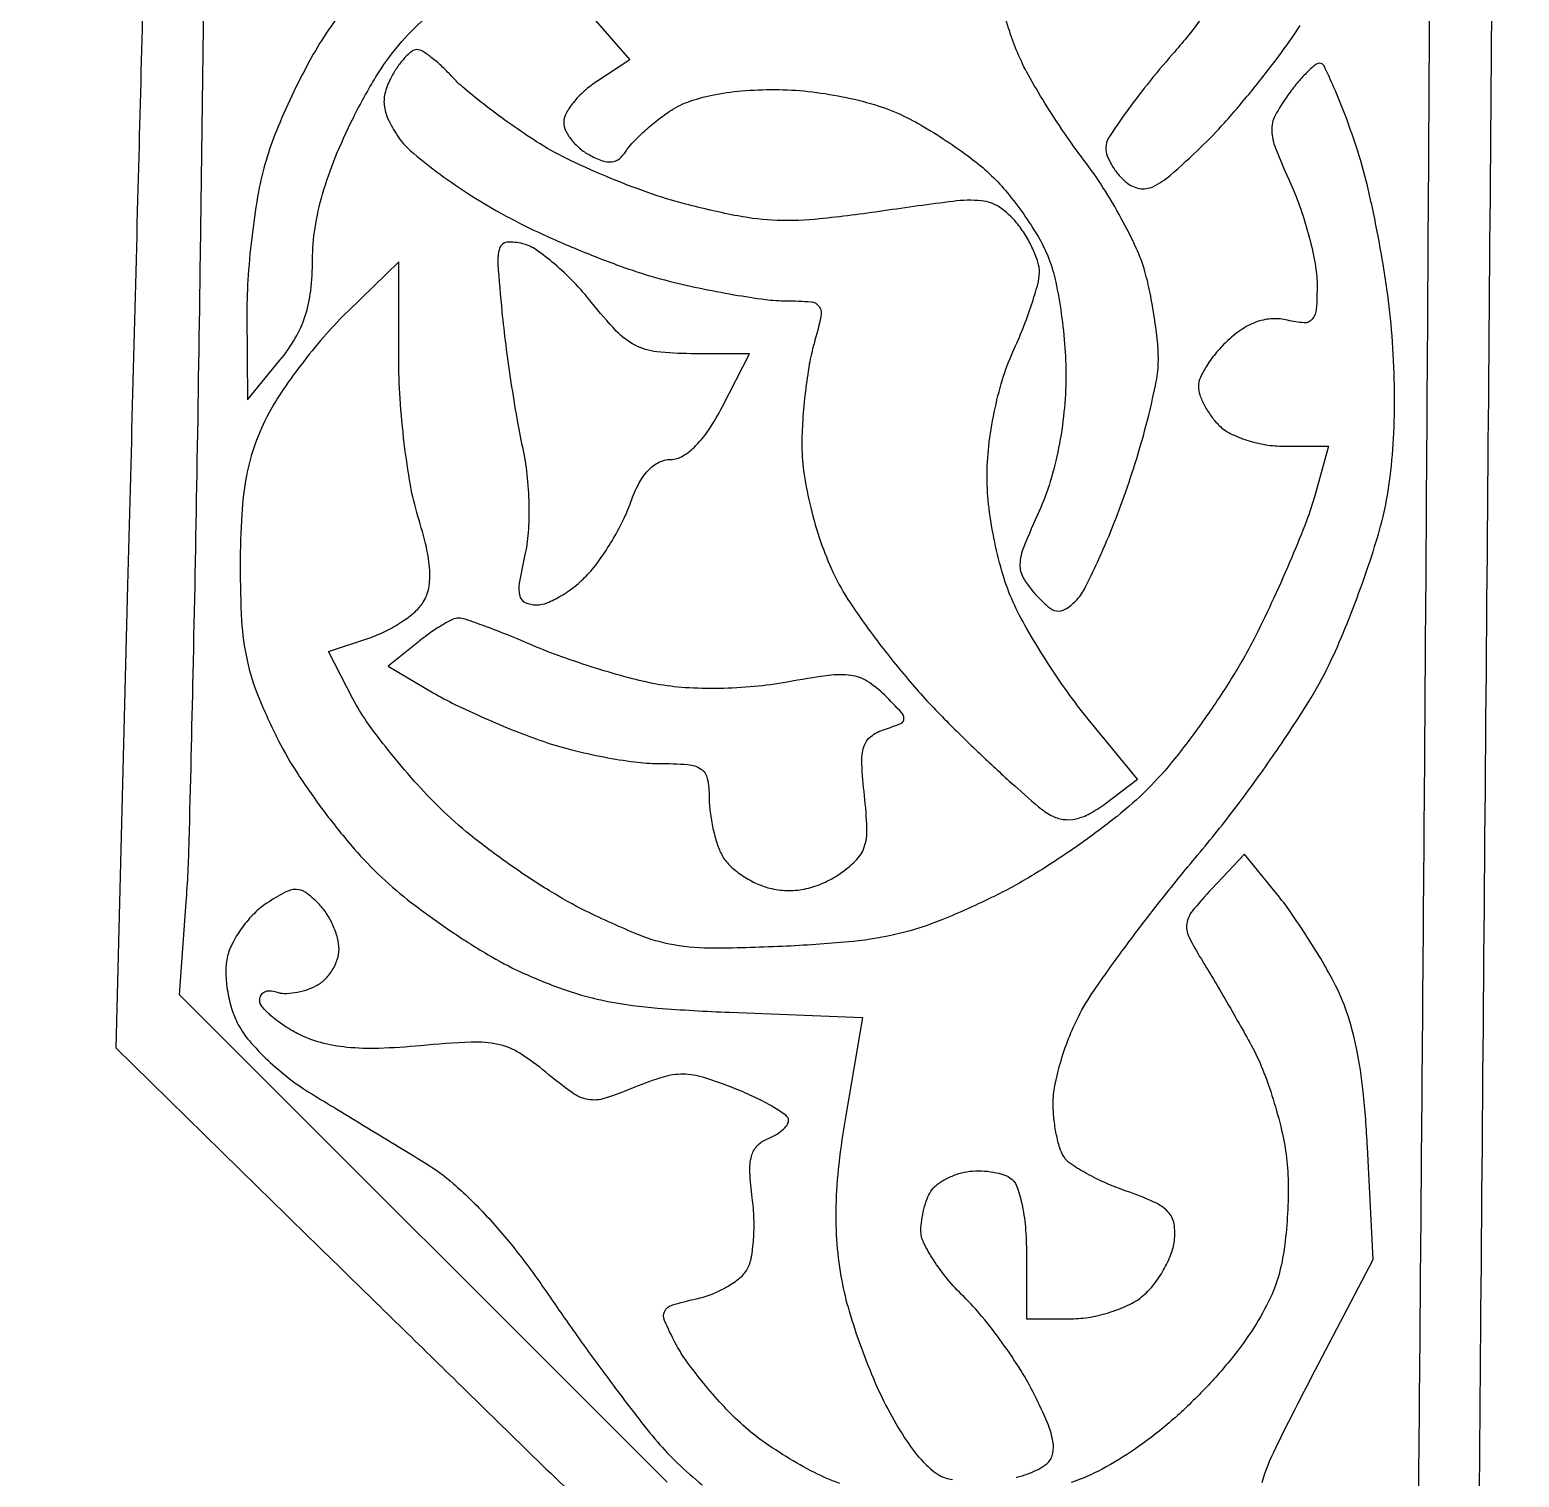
# Model space of a CAD drawing. Extents: x 3.8 to 44, y 2.8 to 44.9.
# Drawn here: x 34.48 to 44.01, y 23.94 to 33.21 of the extents above; entities that cross this region are included whole.
import ezdxf

# ---------------------------------------------------------------- set-up
doc = ezdxf.new("R2010")
doc.units = 0
doc.header["$MEASUREMENT"] = 0

msp = doc.modelspace()

# ---------------------------------------------------------------- linework, layer by layer
for points in [[(26.769741, 44.334821, -0.000003), (28.368792, 44.349802, -0.000078)], [(30.137898, 44.366089, -0.000047), (32.2326, 44.384852, 0.000564), (34.32738, 44.405782, 0.000932), (36.096749, 44.428758, 0.000052), (37.690471, 44.452589, 0.187218), (37.72455, 44.466407, -0.187969), (37.758238, 44.480009, -0.000185), (38.593187, 44.489849, -0.001772), (39.528314, 44.497211, -0.001082), (40.632112, 44.4996), (43.504424, 44.4996), (43.443254, 33.94575, -0.000243), (43.417724, 29.882081, -0.000392), (43.391576, 26.420095, -0.000056), (43.36558, 23.343016, -0.027166)], [(43.732082, 20.6001, 0.000047), (43.770059, 25.005258, 0.000035), (43.811047, 29.851242, 0.000035), (43.848959, 34.409378, 0.000081), (43.87667, 37.83735), (43.932793, 44.9226), (40.599546, 44.908836, 0.001389), (38.931371, 44.897312, 0.000511), (36.576261, 44.872094, 0.000506), (34.003819, 44.839314, 0.000608)], [(30.532747, 39.898256), (35.256941, 35.178559), (35.22119, 33.895929, 0.000328), (35.202555, 33.211249, 0.000087), (35.173769, 32.120279, 0.000089), (35.14148, 30.88, 0.000091), (35.109961, 29.6523), (35.034483, 26.6913), (35.938892, 25.803989, 0.000429), (36.426989, 25.32594, 0.000109), (37.221375, 24.549582, 0.000111), (38.129432, 23.662912, 0.000112), (39.034772, 22.77968)], [(38.562812, 23.91178), (35.441533, 27.0297), (35.484713, 27.6219, 0.011837), (35.503862, 28.011474, 0.000865), (35.529292, 29.083894, 0.001207), (35.554322, 30.363203, 0.000914), (35.575834, 31.7673), (35.623774, 35.3205), (34.764027, 36.2088, 0.002461), (34.238247, 36.746717, 0.000313), (33.099836, 37.898553, 0.000367)], [(38.073957, 33.298519), (38.324081, 33.013644), (38.11244, 32.874971, 0.036962), (38.031455, 32.812903, 0.040264), (37.962969, 32.741205, 0.043958), (37.915412, 32.67081, 0.127253), (37.9008, 32.614326, 0.111139), (37.912758, 32.561193, 0.055568), (37.949176, 32.502293, 0.051179), (38.002493, 32.446982, 0.052568), (38.065483, 32.404217, 0.037528), (38.147688, 32.367864, 0.11072), (38.208657, 32.360462, 0.146255), (38.256786, 32.380256, 0.085811), (38.298133, 32.427497, -0.052739), (38.338302, 32.479993, -0.01743), (38.40758, 32.548174, -0.017138), (38.490209, 32.618951, -0.018636), (38.575274, 32.681856, -0.062815), (38.694665, 32.743107, -0.035773), (38.850945, 32.787544, -0.030957), (39.038182, 32.814622, -0.021429), (39.252074, 32.822942, -0.025788), (39.463947, 32.811163, -0.022401), (39.683809, 32.777507, -0.023126), (39.889595, 32.726506, -0.037387), (40.0581, 32.662325, -0.02338), (40.20531, 32.58467, -0.015153), (40.368192, 32.481991, -0.015241), (40.521514, 32.371779, -0.027745), (40.638532, 32.271359, -0.029593), (40.739797, 32.161991, -0.019224), (40.843989, 32.024744, -0.019339), (40.93567, 31.882403, -0.034455), (40.998082, 31.757894, -0.044075), (41.043161, 31.616037, -0.017647), (41.080533, 31.415562, -0.017301), (41.105836, 31.195372, -0.020906), (41.113742, 30.987467, -0.024422), (41.101691, 30.758715, -0.023562), (41.067372, 30.529439, -0.024409), (41.013557, 30.313747, -0.033167), (40.94297, 30.125999, 0.01024), (40.844114, 29.895692, 0.084717), (40.819805, 29.784875, 0.14636), (40.841184, 29.698907, 0.050334), (40.918023, 29.594616, 0.026938), (40.999785, 29.513509, 0.139778), (41.056484, 29.486138, 0.186161), (41.109983, 29.496766, 0.055351), (41.176221, 29.549763, 0.077991), (41.232161, 29.626531, 0.011071), (41.31767, 29.80268, 0.012381), (41.409758, 30.017473, 0.010265), (41.497341, 30.250347, 0.011957), (41.576634, 30.493449, 0.012115), (41.643843, 30.739013, 0.011978), (41.691959, 30.955231, 0.047496), (41.705544, 31.0905, 0.026225), (41.699883, 31.210165, 0.012677), (41.680751, 31.362354, 0.012533), (41.652745, 31.520316, 0.017591), (41.619301, 31.659559, 0.040643), (41.564662, 31.808256, 0.017046), (41.468493, 31.998772, 0.016733), (41.351245, 32.196599, 0.020875), (41.22886, 32.371622, -0.013581), (41.104069, 32.544655, -0.011029), (40.979582, 32.736503, -0.011186), (40.872667, 32.918491, -0.028261), (40.805583, 33.056559, -0.019292), (40.754416, 33.19366, -0.009723), (40.700003, 33.370079, -0.009641)], [(36.509719, 33.356212, 0.027774), (36.381244, 33.183858, 0.021908), (36.272257, 33.002539, 0.013788), (36.160341, 32.782127, 0.01384), (36.062055, 32.558793, 0.024562), (35.995433, 32.369122, 0.027552), (35.947639, 32.168243, 0.013561), (35.908022, 31.908533, 0.013412), (35.881376, 31.635911, 0.019023), (35.873442, 31.392395), (35.876485, 30.8367), (36.084522, 31.0905, 0.039992), (36.182557, 31.23176, 0.053263), (36.246266, 31.374299, 0.049485), (36.281393, 31.535149, 0.028768), (36.29298, 31.732637, -0.038986), (36.30915, 31.936862, -0.030636), (36.357232, 32.153707, -0.027238), (36.438323, 32.387463, -0.018761), (36.554168, 32.642817, -0.021549), (36.698878, 32.903662, -0.036014), (36.844948, 33.10758, -0.03905), (37.009554, 33.276775, -0.031743)], [(41.978532, 33.274441, -0.019583), (41.796713, 33.049468, 0.010514), (41.633032, 32.854289, 0.014478), (41.494923, 32.671808, 0.011076), (41.389016, 32.515923, 0.144648), (41.3694, 32.449536, 0.091416), (41.378722, 32.398976, 0.042822), (41.407784, 32.338849, 0.040517), (41.450073, 32.279215, 0.045095), (41.50007, 32.229471, 0.128904), (41.584043, 32.190314, 0.155526), (41.669966, 32.201429, 0.070491), (41.782515, 32.274841, 0.011419), (41.97567, 32.451762, 0.019821), (42.128866, 32.610777, 0.010705), (42.305238, 32.817759, 0.010647), (42.476129, 33.036584, 0.016481), (42.613234, 33.23327, 0.018085)], [(40.797627, 23.941766, 0.028213), (40.872296, 23.964992, 0.028753), (40.940815, 23.995219, 0.054998), (40.990961, 24.028277, 0.161082), (41.028529, 24.088378, 0.103673), (41.031234, 24.171241, 0.056657), (40.996017, 24.290482, 0.015075), (40.91317, 24.470883, 0.025448), (40.824992, 24.627953, 0.015741), (40.7065, 24.803435, 0.015778), (40.578185, 24.969815, 0.027226), (40.45995, 25.098542, -0.026461), (40.354809, 25.212663, -0.029343), (40.266147, 25.333531, -0.03058), (40.203695, 25.444379, -0.11559), (40.186295, 25.521542, -0.033836), (40.191345, 25.587828, -0.025849), (40.205468, 25.659202, -0.026427), (40.225795, 25.724937, -0.054299), (40.249745, 25.773131, -0.086109), (40.285654, 25.812339, -0.040733), (40.343345, 25.849813, -0.038778), (40.411766, 25.880134, -0.044284), (40.4811, 25.89792, -0.041817), (40.553643, 25.903664, -0.033717), (40.631662, 25.898038, -0.034841), (40.703414, 25.882817, -0.070496), (40.75605, 25.859346, -0.164855), (40.798589, 25.80715, -0.035534), (40.831943, 25.693724, -0.032133), (40.854411, 25.545786, -0.021623), (40.8618, 25.375007), (40.8618, 24.957), (41.148528, 24.957, 0.044277), (41.271029, 24.967869, 0.033576), (41.401989, 25.00049, 0.034393), (41.521628, 25.048276, 0.064515), (41.608737, 25.10505, 0.050776), (41.677083, 25.176548, 0.035808), (41.738966, 25.26901, 0.036274), (41.785828, 25.367092, 0.061112), (41.808459, 25.455311, 0.07564), (41.806056, 25.564789, 0.149978), (41.767053, 25.641445, 0.096469), (41.677606, 25.703967, 0.020587), (41.500377, 25.774043, -0.019735), (41.367532, 25.826308, -0.022373), (41.244805, 25.886965, -0.022301), (41.146161, 25.947223, -0.103349), (41.099822, 25.994832, -0.068964), (41.074221, 26.050922, -0.023651), (41.052666, 26.137802, -0.022988), (41.037664, 26.23711, -0.024622), (41.032295, 26.33512, -0.050551), (41.043114, 26.448022, -0.021621), (41.079161, 26.595467, -0.021129), (41.131478, 26.750599, -0.026064), (41.193657, 26.889974, -0.033352), (41.29387, 27.057755, -0.00776), (41.484861, 27.324931, -0.007972), (41.714847, 27.626155, -0.007737), (41.95658, 27.922954, 0.013014), (42.204167, 28.233577, 0.01079), (42.451708, 28.576427, 0.010938), (42.664991, 28.900627, 0.028653), (42.799193, 29.1447, 0.014754), (42.899749, 29.372358, 0.009957), (43.001509, 29.637462, 0.010036), (43.08973, 29.897975, 0.019609), (43.147611, 30.109387, 0.027484), (43.189118, 30.346812, 0.017761), (43.212148, 30.624998, 0.016498), (43.216437, 30.929494, 0.014515), (43.201208, 31.246958, 0.016386), (43.168217, 31.546404, 0.011182), (43.112017, 31.8842, 0.01128), (43.043109, 32.207841, 0.022231), (42.971269, 32.460721, 0.009081), (42.899161, 32.664947, 0.014448), (42.829323, 32.836568, 0.008298), (42.765827, 32.974305, 0.300924), (42.737253, 32.991341, 0.166995), (42.707251, 32.979431, 0.019933), (42.654153, 32.930093, 0.022009), (42.594174, 32.864169, 0.016408), (42.533775, 32.786568, 0.036806), (42.453056, 32.656379, 0.129556), (42.431377, 32.56111, 0.086907), (42.455339, 32.447184, 0.011333), (42.553067, 32.218177, -0.023877), (42.616848, 32.057681, -0.018699), (42.671003, 31.878254, -0.019062), (42.708832, 31.707173, -0.043221), (42.721142, 31.575338, -0.018332), (42.716422, 31.417737, -0.157567), (42.690676, 31.353121, -0.239663), (42.637962, 31.330297, -0.046049), (42.531822, 31.346759, 0.073234), (42.436597, 31.356284, 0.069918), (42.34106, 31.338295, 0.062811), (42.245726, 31.292104, 0.043373), (42.151122, 31.218175, 0.03015), (42.078591, 31.141938, 0.031965), (42.017272, 31.058941, 0.033762), (41.9743, 30.981188, 0.109787), (41.9616, 30.924047, 0.085236), (41.97096, 30.869539, 0.036962), (42.000652, 30.801967, 0.035196), (42.043669, 30.73309, 0.039212), (42.094543, 30.673543, 0.081665), (42.165654, 30.622515, 0.037585), (42.271635, 30.579652, 0.035929), (42.392528, 30.550405, 0.041407), (42.510723, 30.5406), (42.793961, 30.5406), (42.70647, 30.22335, -0.024882), (42.653397, 30.062575, -0.007899), (42.558723, 29.828533, -0.007864), (42.444804, 29.570619, -0.008675), (42.32636, 29.324792, -0.022226), (42.185341, 29.073152, -0.014765), (42.00267, 28.797215, -0.014876), (41.809052, 28.53935, -0.027909), (41.635347, 28.34509, -0.028483), (41.441245, 28.171927, -0.01531), (41.183989, 27.980037, -0.015201), (40.908892, 27.799857, -0.023003), (40.658257, 27.661805, -0.017398), (40.319279, 27.509338, -0.037886), (40.048055, 27.421814, -0.034694), (39.752272, 27.371938, -0.01248), (39.326237, 27.340896, -0.009408), (38.865517, 27.327551, -0.045967), (38.605868, 27.348819, -0.054453), (38.374897, 27.415834, -0.01657), (38.042458, 27.566022, -0.024214), (37.810083, 27.694751, -0.014978), (37.54962, 27.866988, -0.015014), (37.301981, 28.053002, -0.026011), (37.109608, 28.223875, -0.016279), (36.944148, 28.397975, -0.013588), (36.779749, 28.593068, -0.013807), (36.639061, 28.779896, -0.035968), (36.551747, 28.923621), (36.39628, 29.226657), (36.653977, 29.312579, 0.035156), (36.759237, 29.356106, 0.030717), (36.862429, 29.415713, 0.031962), (36.9491, 29.481482, 0.075272), (37.001728, 29.54302, 0.095029), (37.036589, 29.633501, 0.060162), (37.043173, 29.746711, 0.042364), (37.021399, 29.894003, 0.016488), (36.967541, 30.09292, -0.030821), (36.919891, 30.291268, -0.013505), (36.88024, 30.558802, -0.013306), (36.853313, 30.845901, -0.017347), (36.844813, 31.109644), (36.846325, 31.720988), (36.520394, 31.405744, 0.021239), (36.382357, 31.260393, 0.014316), (36.236972, 31.083698, 0.014438), (36.105948, 30.904368, 0.027621), (36.013242, 30.7521, 0.037153), (35.925762, 30.554825, 0.039273), (35.870362, 30.35037, 0.031777), (35.840202, 30.10555, 0.013989), (35.830061, 29.7792, 0.014801), (35.839519, 29.422495, 0.039845), (35.873828, 29.171333, 0.043249), (35.945646, 28.94068, 0.020176), (36.075893, 28.655662, 0.02788), (36.20042, 28.440539, 0.016406), (36.371498, 28.197471, 0.016383), (36.558989, 27.965078, 0.026793), (36.734245, 27.782595, 0.023926), (36.926539, 27.619248, 0.014886), (37.166303, 27.44569, 0.014928), (37.41359, 27.28825, 0.026032), (37.628552, 27.174958, 0.025386), (37.915583, 27.059574, 0.035319), (38.183113, 26.98816, 0.028006), (38.501235, 26.945195, 0.009793), (38.962282, 26.918116), (39.812265, 26.88488), (39.704935, 26.258217, 0.014091), (39.66059, 25.946796, 0.022252), (39.642052, 25.677667, 0.025094), (39.64836, 25.434178, 0.027842), (39.679266, 25.200963, 0.025783), (39.726728, 25.006149, 0.01454), (39.803173, 24.775162, 0.014483), (39.894082, 24.54599, 0.022959), (39.986408, 24.356086, 0.020963), (40.096266, 24.172961, 0.04319), (40.199754, 24.04196, 0.057889), (40.297331, 23.959735, 0.127928), (40.388795, 23.928396, 0.012314)], [(42.369547, 23.909495, -0.042513), (42.456516, 24.130877, -0.005661), (42.684448, 24.578904), (43.080182, 25.335446), (43.043644, 26.055673, 0.01271), (43.016682, 26.409267, 0.025), (42.974131, 26.687957, 0.030851), (42.91256, 26.916477, 0.040853), (42.827395, 27.1143, 0.013161), (42.74431, 27.261276, 0.009084), (42.642924, 27.42335, 0.009166), (42.539678, 27.575734, 0.018471), (42.451771, 27.691186), (42.25586, 27.929673), (42.0474, 27.707777, 0.017618), (41.922872, 27.565496, 0.134974), (41.887379, 27.485025, 0.152569), (41.900353, 27.402393, 0.024423), (41.980739, 27.257791, -0.005241), (42.047643, 27.147614, -0.002365), (42.133173, 27.00181, -0.002341), (42.222027, 26.847019, -0.003197), (42.30054, 26.706664, -0.032025), (42.372159, 26.55438, -0.018164), (42.439987, 26.362176, -0.01808), (42.494492, 26.162733, -0.028288), (42.525293, 25.987564, -0.027419), (42.536401, 25.810552, -0.017796), (42.530712, 25.60553, -0.017901), (42.510782, 25.405139, -0.032149), (42.47809, 25.243198, -0.049438), (42.411197, 25.066699, -0.030996), (42.300811, 24.875257, -0.027563), (42.151399, 24.674634, -0.020572), (41.966098, 24.470212, -0.021917), (41.761617, 24.279925, -0.026173), (41.552588, 24.119931, -0.028356), (41.345659, 23.994689, -0.039813), (41.14756, 23.909064, -0.022283)], [(39.667202, 23.903098, -0.03313), (39.505038, 23.972699, -0.020114), (39.323001, 24.074972, -0.020115), (39.149813, 24.191515, -0.0332), (39.014847, 24.304948, -0.017676), (38.898007, 24.425408, -0.014109), (38.780531, 24.563032, -0.014342), (38.678938, 24.696759, -0.034607), (38.613853, 24.802485, -0.018196), (38.545528, 24.945295, -0.216525), (38.546521, 25.005084, -0.213386), (38.592242, 25.044164, -0.017647), (38.747467, 25.084046, 0.0399), (38.849493, 25.115156, 0.037408), (38.947612, 25.162613, 0.039657), (39.028164, 25.218262, 0.094471), (39.074763, 25.273746, 0.084186), (39.100868, 25.347023, 0.026168), (39.115134, 25.463442, 0.025336), (39.117672, 25.597448, 0.025409), (39.106635, 25.730895, -0.020726), (39.091688, 25.893103, -0.074369), (39.10184, 25.996337, -0.123215), (39.137598, 26.063106, -0.117413), (39.201167, 26.106611, 0.039167), (39.253913, 26.131747, 0.047602), (39.298512, 26.16346, 0.054679), (39.329338, 26.196664, 0.161133), (39.339, 26.225865, 0.243037), (39.322044, 26.258689, 0.020113), (39.238941, 26.31277, 0.02332), (39.128885, 26.371481, 0.015707), (38.998375, 26.42852, 0.019206), (38.796269, 26.500513, 0.072358), (38.663858, 26.521791, 0.07811), (38.536134, 26.503657, 0.024715), (38.354474, 26.438095, -0.021015), (38.163696, 26.367642, -0.119973), (38.056757, 26.35983, -0.115203), (37.9561, 26.401828, -0.018711), (37.787871, 26.532955, 0.033817), (37.619651, 26.656096, 0.088803), (37.481675, 26.712353, 0.064129), (37.307611, 26.726645, 0.011739), (36.984798, 26.70413, -0.014914), (36.716951, 26.687156, -0.032609), (36.511531, 26.693677, -0.041795), (36.345192, 26.724027, -0.053359), (36.200027, 26.780436, -0.026802), (36.106216, 26.835508, -0.034643), (36.026977, 26.896208, -0.037104), (35.97056, 26.953964, -0.176681), (35.955, 26.996623, -0.132928), (35.963397, 27.027649, -0.148206), (35.986064, 27.048678, -0.122905), (36.02034, 27.055949, -0.077344), (36.06075, 27.048182, 0.083996), (36.11187, 27.039054, 0.039666), (36.178926, 27.04377, 0.037846), (36.250092, 27.060069, 0.043585), (36.31455, 27.086408, 0.076143), (36.371172, 27.127435, 0.058095), (36.41911, 27.187239, 0.058601), (36.451611, 27.255814, 0.081559), (36.4626, 27.322734, 0.067026), (36.453049, 27.393664, 0.03907), (36.423905, 27.474557, 0.038335), (36.381297, 27.55245, 0.052104), (36.330871, 27.614643, 0.039581), (36.24978, 27.68382, 0.156854), (36.188299, 27.703921, 0.125331), (36.118604, 27.686529, 0.021535), (36.000525, 27.616233, 0.051771), (35.920657, 27.551185, 0.036374), (35.844933, 27.463288, 0.036818), (35.784153, 27.367374, 0.061405), (35.749759, 27.278317, 0.063322), (35.738081, 27.181001, 0.036819), (35.747573, 27.063554, 0.035855), (35.775119, 26.943718, 0.045438), (35.818127, 26.83862, 0.059143), (35.88878, 26.734766, 0.024849), (36.00602, 26.612698, 0.024164), (36.145736, 26.493198, 0.028891), (36.288525, 26.3952, -0.000401), (36.449249, 26.297868, -0.000224), (36.644629, 26.179214, -0.000224), (36.842015, 26.0591, -0.000364), (37.009471, 25.956929, -0.042524), (37.194991, 25.820648, -0.024781), (37.393714, 25.628679, -0.022085), (37.598465, 25.389968, -0.016645), (37.802566, 25.110929, 0.005338), (37.984407, 24.850146, 0.004534), (38.181823, 24.578616, 0.004573), (38.366104, 24.334621, 0.012827), (38.501015, 24.168355, 0.025639), (38.629176, 24.033131, 0.018044), (38.786085, 23.894155, 0.018264)]]:
    msp.add_lwpolyline(points, format="xyb")
for points in [[(36.960065, 33.0786, 0.168757), (36.927547, 33.067303, 0.038658), (36.884187, 33.027231, 0.035762), (36.838821, 32.970673, 0.02829), (36.797964, 32.903727, 0.053126), (36.75905, 32.807763, 0.095328), (36.751519, 32.723384, 0.084793), (36.77583, 32.635626, 0.035167), (36.836084, 32.52784, 0.069832), (36.920544, 32.43144, 0.017256), (37.084777, 32.299344, 0.017319), (37.285207, 32.159787, 0.016569), (37.497746, 32.032253, 0.018238), (37.738469, 31.909716, 0.011849), (38.024721, 31.785071, 0.011918), (38.310307, 31.676548, 0.022102), (38.547512, 31.604439, 0.010467), (38.765363, 31.553434, 0.009788), (38.990073, 31.510339, 0.00981), (39.191016, 31.479911, 0.032678), (39.324156, 31.4712, -0.01989), (39.48351, 31.464858, -0.232937), (39.53542, 31.433934, -0.201708), (39.546731, 31.370972, -0.014744), (39.502294, 31.196809, 0.027424), (39.472123, 31.064658, 0.012856), (39.446959, 30.891025, 0.012695), (39.429847, 30.707195, 0.017402), (39.424426, 30.541159, 0.037706), (39.438468, 30.360448, 0.022147), (39.480973, 30.147714, 0.021628), (39.544519, 29.930606, 0.026962), (39.622832, 29.735612, 0.038493), (39.735192, 29.536035, 0.015382), (39.917722, 29.280609, 0.015115), (40.132299, 29.01605, 0.018431), (40.349263, 28.782473, 0.005757), (40.562208, 28.574377, 0.007212), (40.764657, 28.386552, 0.005927), (40.938194, 28.233835, 0.054659), (41.020729, 28.177297, 0.089757), (41.097363, 28.152549, 0.088757), (41.178126, 28.156083, 0.071001), (41.266862, 28.189741, 0.035501), (41.367797, 28.255191), (41.572249, 28.409409), (41.257028, 28.794095, -0.017094), (41.124265, 28.967909, -0.011884), (40.985921, 29.172604, -0.012002), (40.862394, 29.375645, -0.024133), (40.776762, 29.54244, -0.034053), (40.712, 29.71556, -0.020966), (40.65858, 29.926562, -0.020793), (40.622341, 30.144928, -0.02966), (40.609858, 30.341011, -0.02932), (40.620749, 30.541207, -0.022527), (40.655211, 30.757473, -0.022752), (40.708273, 30.966536, -0.032992), (40.775342, 31.144711, 0.012421), (40.839539, 31.296072, 0.013617), (40.894073, 31.445905, 0.013124), (40.933712, 31.576083, 0.064072), (40.944542, 31.652178, 0.079143), (40.934963, 31.71798, 0.031988), (40.902365, 31.802914, 0.030657), (40.854874, 31.891582, 0.034021), (40.79835, 31.970585, 0.072427), (40.68853, 32.070287, 0.126599), (40.573422, 32.111094, 0.053896), (40.391981, 32.107672, 0.004983), (39.946391, 32.046463, -0.010555), (39.538305, 31.995032, -0.034633), (39.266907, 31.985524, -0.039128), (39.014585, 32.014013, -0.016465), (38.681436, 32.089763, -0.020632), (38.437868, 32.16451, -0.014383), (38.16956, 32.267893, -0.014537), (37.917547, 32.382137, -0.028965), (37.726732, 32.489524, -0.011169), (37.564854, 32.598581, -0.010389), (37.403988, 32.717348, -0.01043), (37.26541, 32.828863, -0.034205), (37.180825, 32.910367, 0.020631), (37.117512, 32.974776, 0.025392), (37.053174, 33.029181, 0.025162), (36.995798, 33.068507, 0.138513)], [(37.63811, 31.836438, 0.082008), (37.537432, 31.845739, 0.309797), (37.490474, 31.808355, 0.093084), (37.479006, 31.706349, 0.005798), (37.504988, 31.402387, 0.00793), (37.529031, 31.190013, 0.00539), (37.562826, 30.949102, 0.005432), (37.60049, 30.717203, 0.010849), (37.636234, 30.534859, -0.026736), (37.664913, 30.35917, -0.02199), (37.677138, 30.169526, -0.022578), (37.67264, 29.987785, -0.038), (37.650475, 29.836909, 0.013363), (37.616321, 29.664074, 0.101727), (37.619157, 29.581608, 0.235189), (37.653855, 29.54034, 0.102784), (37.725762, 29.5254, 0.097052), (37.794349, 29.53884, 0.036862), (37.882087, 29.582384, 0.034791), (37.97307, 29.645156, 0.035796), (38.05355, 29.719389, 0.034629), (38.130225, 29.813252, 0.019763), (38.210042, 29.936092, 0.019667), (38.280928, 30.066667, 0.03066), (38.330373, 30.184689, -0.037436), (38.381063, 30.301233, -0.066832), (38.441568, 30.386242, -0.085748), (38.509943, 30.437972, -0.119719), (38.584157, 30.456, 0.137746), (38.66252, 30.478006, 0.06199), (38.746896, 30.54504, 0.048327), (38.832857, 30.65155, 0.027686), (38.916, 30.7944), (39.088639, 31.1328), (38.713328, 31.1328, -0.028225), (38.495307, 31.145117, -0.091272), (38.357088, 31.187104, -0.084311), (38.236952, 31.27752, -0.02189), (38.077999, 31.4611, 0.024016), (37.965239, 31.590217, 0.024634), (37.841524, 31.706779, 0.025328), (37.724608, 31.796722, 0.087551)], [(37.226359, 29.4408, 0.116334), (37.188889, 29.431962, 0.018553), (37.122318, 29.395564, 0.019687), (37.04578, 29.345765, 0.016116), (36.967967, 29.286804), (36.77779, 29.132807), (37.065038, 28.963326, 0.019787), (37.204577, 28.888274, 0.009322), (37.390174, 28.80197, 0.009222), (37.588157, 28.71869, 0.012834), (37.768514, 28.652023, 0.019942), (37.951525, 28.597705, 0.014794), (38.157452, 28.55186, 0.015007), (38.354683, 28.520142, 0.032373), (38.508071, 28.5102, -0.017683), (38.695132, 28.503582, -0.130865), (38.778746, 28.474851, -0.197754), (38.819348, 28.414092, -0.049698), (38.8314, 28.293138, 0.03182), (38.837412, 28.198772, 0.022818), (38.855596, 28.094628, 0.023162), (38.88216, 27.996669, 0.045099), (38.913768, 27.92217, 0.078009), (38.961397, 27.859139, 0.041411), (39.037356, 27.797055, 0.039942), (39.127532, 27.745111, 0.049254), (39.218827, 27.712371, 0.054878), (39.328262, 27.697367, 0.054032), (39.438932, 27.706389, 0.052266), (39.54836, 27.73949, 0.045497), (39.654099, 27.795769, 0.046625), (39.767721, 27.886384, 0.12072), (39.823367, 27.974335, 0.090226), (39.840678, 28.093826, 0.01904), (39.824995, 28.30491, -0.015145), (39.808186, 28.509554, -0.085885), (39.821194, 28.61773, -0.156056), (39.866011, 28.683146, -0.088531), (39.951797, 28.728237, 0.018938), (40.057475, 28.766239, 0.303999), (40.077784, 28.796087, 0.192337), (40.062028, 28.836375, 0.008142), (39.953391, 28.948609, 0.056181), (39.843843, 29.035963, 0.107695), (39.738596, 29.073946, 0.066809), (39.59533, 29.073712, 0.011886), (39.330098, 29.031228, -0.022807), (39.119908, 29.002253, -0.019011), (38.894738, 28.990225, -0.019481), (38.677748, 28.995349, -0.030733), (38.493, 29.018379, -0.019219), (38.317835, 29.058266, -0.010193), (38.104027, 29.120375, -0.01013), (37.887689, 29.192874, -0.01546), (37.703436, 29.265302, 0.005601), (37.541853, 29.332525, 0.007637), (37.394638, 29.389247, 0.005286), (37.270551, 29.433411, 0.083028)]]:
    msp.add_lwpolyline(points, format="xyb", close=True)

doc.saveas('drawing.dxf')
